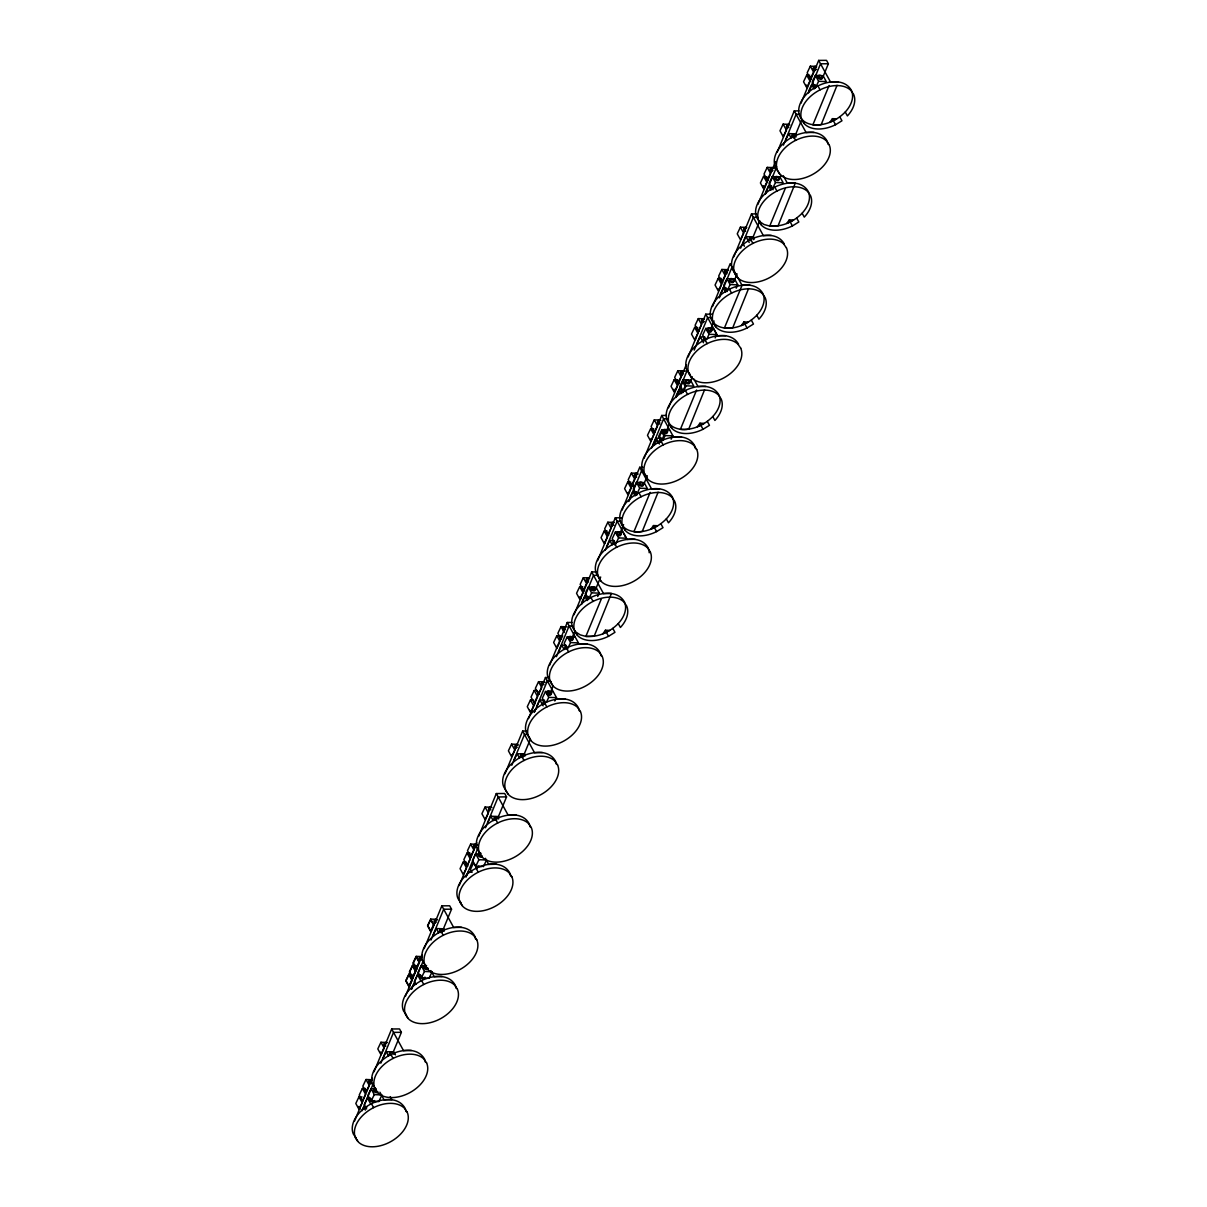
<?xml version="1.0" encoding="UTF-8"?>
<svg xmlns="http://www.w3.org/2000/svg" width="1207" height="1207" viewBox="0 0 1207 1207"><rect width="100%" height="100%" fill="white"/><g stroke="black" fill="none" stroke-linecap="round" stroke-linejoin="round"><path stroke-width="1.5" d="M658.102 492.184L642.245 531.472C634.369 532.679 624.743 531.035 620.881 523.189A28.908 19.04 -28.7 0 1 638.956 492.818C649.336 487.613 665.887 485.425 672.525 497.314A28.908 19.04 -28.7 0 1 666.309 518.874C657.951 527.459 646.017 532.845 633.916 531.729L650.166 492.365M704.556 389.831L688.699 429.134C680.823 430.326 671.198 428.681 667.335 420.851A28.908 19.04 -28.7 0 1 685.41 390.465C695.775 385.259 712.341 383.072 718.965 394.961A28.908 19.04 -28.7 0 1 712.764 416.536C704.405 425.12 692.471 430.507 680.371 429.39L696.62 390.012M748.566 288.564L732.709 327.851C724.834 329.043 715.208 327.414 711.345 319.568A28.908 19.04 -28.7 0 1 729.42 289.197C739.8 283.977 756.351 281.804 762.975 293.678A28.908 19.04 -28.7 0 1 756.774 315.253C748.415 323.838 736.481 329.224 724.381 328.108L742.049 285.32L730.19 263.669L712.522 306.472M837.054 85.29L821.198 124.593C813.322 125.784 803.696 124.14 799.834 116.31A28.908 19.04 -28.7 0 1 817.908 85.923C828.289 80.718 844.84 78.53 851.463 90.419A28.908 19.04 -28.7 0 1 845.262 111.995C836.904 120.564 824.969 125.966 812.869 124.849L829.118 85.471M424.17 948.642L441.837 905.838L449.683 905.793L451.539 909.188L443.06 929.722M374.019 1071.786L391.672 1028.983L399.517 1028.937L401.388 1032.332L392.909 1052.866M405.431 996.137L422.39 955.054M354.571 1120.986L372.239 1078.198M430.974 940.057L443.693 909.233L451.539 909.188M380.824 1063.201L393.542 1032.377L401.388 1032.332M411.527 989.257L422.827 961.873M362.085 1110.696L373.385 1083.298M478.651 836.345L496.318 793.557L504.692 793.497L506.548 796.892L498.069 817.426M504.979 773.853L522.646 731.05L527.338 731.02M549.592 665.283L567.26 622.48L571.967 622.45M459.203 885.546L476.871 842.758M528.515 718.587L545.473 677.504L548.612 677.489M485.455 827.761L498.174 796.952L506.548 796.892M511.783 765.253L524.502 734.444L527.64 734.429M556.397 656.683L569.116 625.875L572.254 625.86M574.019 614.755L591.671 571.967L596.379 571.937M466.008 876.961L478.017 847.857M534.61 711.723L547.329 680.899L550.467 680.884M597.646 560.606L615.314 517.818L621.59 517.773M581.518 604.466L593.542 575.362L598.25 575.332M605.16 550.301L617.169 521.213L620.307 521.183M622.073 510.093L639.725 467.29L642.863 467.275M644.085 458.268L661.753 415.464L666.46 415.434M572.012 637.809L575.045 631.005M523.868 754.933L530.22 739.529M688.111 356.985L705.763 314.182L712.039 314.137M628.877 501.508L641.596 470.685M550.226 692.833L553.062 685.983M651.599 447.963L663.609 418.859L668.316 418.829M668.512 407.74L686.18 364.952M694.206 350.105L707.634 317.592L710.772 317.562M595.73 589.001L600.679 577.021M733.841 256.759L751.508 213.956L756.216 213.926M620.066 533.132L623.597 524.577M676.026 397.45L687.326 370.051M777.293 152.007L794.251 110.923L798.959 110.893M719.327 297.888L732.045 267.064M757.89 204.405L775.558 161.617M740.645 248.174L753.364 217.351L758.071 217.32M783.403 145.127L796.122 114.318L799.26 114.288M643.784 484.324L647.314 475.769M801.01 103.199L818.678 60.41L826.523 60.35L828.379 63.745L822.736 77.444M666.52 430.793L669.342 423.944M765.404 194.116L776.704 166.717M710.531 329.511L714.061 320.956M808.524 92.909L820.534 63.805L828.379 63.745M690.238 381.985L692.35 376.84M601.403 598.747L585.863 636.406L580.16 634.852L575.709 631.94L572.827 627.866A28.908 19.04 -28.7 0 1 590.902 597.48C601.282 592.275 617.833 590.087 624.472 601.976A28.908 19.04 -28.7 0 1 618.256 623.551C609.897 632.136 597.963 637.522 585.863 636.406L594.191 636.149L611.436 593.437L603.53 593.603L591.671 571.967M734.248 280.703L737.07 273.853M752.73 237.839L759.791 220.73M795.488 134.807L801.84 119.402M779.601 178.651L781.02 175.226M785.289 188.398L769.734 226.056L764.031 224.502L759.58 221.59L756.698 217.516A28.908 19.04 -28.7 0 1 774.788 187.13C785.154 181.925 801.704 179.737 808.343 191.626A28.908 19.04 -28.7 0 1 802.127 213.201C793.784 221.771 781.849 227.172 769.734 226.056L778.077 225.8L795.307 183.087L787.402 183.253L783.237 175.649M810.335 66.174L807.166 72.827L810.395 78.711L813.563 72.058L810.335 66.174L816.475 66.415M783.147 124.125L779.978 130.778L783.207 136.663L786.376 130.024L783.147 124.125L789.303 124.381M806.698 75.106L803.545 81.759L806.759 87.643L809.927 80.99L806.698 75.106L809.776 75.226M767.199 167.381L764.031 174.034L767.26 179.918L770.428 173.265L767.199 167.381L774.894 167.682M740.404 227.172L737.236 233.826L740.464 239.71L743.618 233.057L740.404 227.172L746.545 227.414M698.295 318.603L695.126 325.256L698.355 331.14L701.523 324.487L698.295 318.603L704.435 318.844M721.846 269.448L718.678 276.086L721.907 281.985L725.075 275.332L721.846 269.448L727.987 269.689M694.659 327.399L691.49 334.052L694.719 339.936L697.887 333.283L694.659 327.399L697.737 327.519M718.21 278.364L715.057 285.018L718.271 290.902L721.439 284.264L718.21 278.364L721.288 278.485M815.374 75.407L812.22 82.061L815.434 87.945L818.602 81.291L815.374 75.407L823.068 75.709L826.282 81.593L818.602 81.291M808.554 91.249L811.723 84.596L814.785 84.716M785.576 140.253L788.744 133.6L796.424 133.917M654.285 419.87L651.116 426.524L654.345 432.408L657.498 425.769L654.285 419.87L660.425 420.127M677.836 370.715L674.668 377.369L677.881 383.253L681.05 376.599L677.836 370.715L685.516 371.032M650.648 428.681L647.48 435.32L650.709 441.219L653.877 434.565L650.648 428.681L653.726 428.802M674.2 379.647L671.032 386.3L674.26 392.184L677.429 385.531L674.2 379.647L677.278 379.767M772.254 176.614L769.085 183.253L772.314 189.152L775.482 182.498L772.254 176.614L779.933 176.916L783.162 182.8L775.482 182.498M607.83 522.224L604.662 528.877L607.89 534.761L611.059 528.108L607.83 522.224L613.986 522.465M631.382 473.069L628.213 479.722L631.442 485.606L634.61 478.953L631.382 473.069L637.522 473.31M604.194 531.02L601.041 537.673L604.254 543.557L607.423 536.904L604.194 531.02L607.272 531.14M765.419 192.456L768.587 185.803L771.665 185.923M627.761 481.985L624.592 488.639L627.806 494.523L630.974 487.884L627.761 481.985L630.823 482.121M583.328 577.731L580.16 584.384L583.388 590.268L586.557 583.615L583.328 577.731L589.469 577.972M753.681 236.949L745.986 236.647L742.833 243.301L744.432 246.243M579.707 586.662L576.539 593.316L579.752 599.2L582.921 592.546L579.707 586.662L582.77 586.783M567.154 626.855L561.044 626.614L557.86 633.313L561.074 639.197L562.673 635.848M561.406 635.938L556.819 635.757L553.636 642.456L556.849 648.34L559.248 643.316M726.886 278.666L723.732 285.32L726.946 291.204L730.114 284.565L726.886 278.666L734.58 278.983L737.794 284.867L736.21 288.186M720.066 294.523L723.234 287.87L726.297 287.99M697.088 343.527L700.256 336.874L704.858 337.055M715.178 337.915L716.762 334.595L713.533 328.711L705.854 328.395L702.685 335.048L705.099 339.469M534.203 690.419L531.035 697.073L534.263 702.957L537.432 696.318L534.203 690.419L537.281 690.54M538.548 681.683L535.38 688.337L538.594 694.221L541.762 687.568L538.548 681.683L544.689 681.925M530.461 699.985L527.278 706.683L530.492 712.568L533.675 705.869L530.461 699.985L533.509 700.105M682.875 379.949L679.707 386.602L682.936 392.486L686.104 385.833L682.875 379.949L690.57 380.25L693.784 386.134L686.104 385.833M676.056 395.79L679.224 389.137L681.638 393.557M653.078 444.795L656.246 438.141L660.848 438.337M676.901 395.655L679.224 390.736L680.808 393.618M511.587 744.115L508.403 750.814L511.617 756.714L514.816 750.015L511.587 744.115L517.697 744.372M653.892 444.961L656.231 440.042L657.815 442.924M636.436 482.287L633.268 488.941L636.481 494.84L639.65 488.186L636.436 482.287L644.116 482.604L647.344 488.488L639.65 488.186M669.523 429.979L661.843 429.677L658.675 436.33L661.089 440.751M629.601 498.144L632.77 491.49L635.848 491.611M606.623 547.148L609.791 540.495L614.408 540.676M588.382 586.964L585.214 593.618L588.428 599.502L591.596 592.848L588.382 586.964L596.062 587.266L599.291 593.15L597.706 596.484M430.703 919.1L427.55 925.754L430.763 931.638L433.932 924.984L430.703 919.1L436.859 919.342M706.698 339.273L709.082 334.294L705.854 328.395M581.548 602.806L584.716 596.152L587.794 596.288M558.569 651.81L561.738 645.157L564.816 645.292M615.389 532.031L618.618 537.915L626.297 538.216L623.068 532.332L615.389 532.031L612.221 538.669L614.65 543.09M485.093 807.03L481.91 813.729L485.139 819.613L488.322 812.914L485.093 807.03L491.204 807.272M567.335 636.692L564.167 643.346L567.396 649.23L570.564 642.577L567.335 636.692L575.015 636.994M416.159 956.351L412.99 963.005L416.219 968.889L419.387 962.251L416.159 956.351L422.314 956.608M412.538 965.283L409.369 971.937L412.598 977.821L415.751 971.167L412.538 965.283L415.615 965.404M470.639 844.055L467.486 850.709L470.7 856.593L473.868 849.954L470.639 844.055L476.795 844.312M662.688 440.555L665.057 435.561L661.843 429.677M467.018 852.987L463.85 859.64L467.079 865.525L470.247 858.871L467.018 852.987L470.096 853.108M534.203 712.221L535.787 708.901M536.738 706.593L539.906 699.939L544.523 700.135M463.247 861.994L460.063 868.678L463.292 874.577L466.475 867.878L463.247 861.994L466.309 862.115M553.198 691.777L545.504 691.475L542.335 698.129L544.764 702.534M615.449 544.568L618.618 537.915M513.956 760.38L517.124 753.726L524.804 754.043M380.959 1042.26L377.806 1048.913L381.02 1054.797L384.188 1048.159L380.959 1042.26L387.115 1042.516M433.147 935.184L436.315 928.53L443.995 928.832M487.643 822.887L490.796 816.234L498.491 816.536M366.008 1079.496L362.839 1086.149L366.068 1092.033L369.236 1085.395L366.008 1079.496L372.148 1079.752M671.167 439.197L672.752 435.878L665.057 435.561M362.387 1088.427L359.218 1095.081L362.432 1100.965L365.6 1094.311L362.387 1088.427L365.449 1088.548M546.364 702.353L548.732 697.359L545.504 691.475M358.962 1096.831L355.809 1103.485L359.022 1109.369L362.191 1102.715L358.962 1096.831L362.04 1096.952M475.573 939.091A28.908 19.04 -28.7 0 0 474.623 935.863C467.984 923.974 451.433 926.161 441.068 931.366A28.908 19.04 -28.7 0 0 422.978 961.738L425.86 965.811L421.213 965.585L418.044 972.239L421.273 978.123L427.414 978.364M420.624 974.909L417.547 974.773L414.378 981.427L415.993 984.369M480.28 853.998L475.664 853.817L472.51 860.47L476.825 868.708M411.527 988.971L413.895 983.977M466.008 876.674L468.376 871.695L471.454 871.816M473.597 862.809L470.443 869.462L472.043 872.405M382.996 1058.328L386.165 1051.674L393.844 1051.976L395.458 1054.918M421.273 978.123L424.442 971.469L421.213 965.585M475.664 853.817L478.892 859.701L475.724 866.354L481.88 866.596M554.828 700.995L556.412 697.676L548.732 697.359M371.062 1088.729L367.894 1095.383L371.107 1101.267L378.802 1101.569L381.97 1094.93L374.276 1094.613L371.062 1088.729L374.125 1088.85M370.474 1098.053L367.396 1097.932L364.227 1104.571L366.641 1108.992M362.16 1110.455L363.745 1107.121L366.822 1107.257M428.953 978.424L432.121 971.786L424.442 971.469M371.107 1101.267L374.276 1094.613M483.419 866.656L486.572 860.018L478.892 859.701M802.052 119.448L804.058 123.461M758.916 220.655L760.923 224.668M734.882 272.993L736.889 277.022M713.563 322.707L715.57 326.735M689.137 373.219L691.143 377.248M669.553 423.989L671.56 428.002M645.126 474.502L647.133 478.53M623.099 526.327L625.105 530.356M550.618 681.517L552.625 685.546M528.847 736.542L530.854 740.57M479.541 852.685L481.699 856.608M460.093 901.885L462.251 905.823M425.211 964.876L427.203 968.904M405.763 1014.091L407.77 1018.104M845.262 111.995L847.405 115.917A28.908 19.04 -28.7 0 0 853.621 94.342L850.739 90.269A28.908 19.04 -28.7 0 0 816.762 91.687A28.908 19.04 -28.7 0 0 801.976 120.232L804.858 124.306A28.908 19.04 -28.7 0 0 835.531 124.728L841.958 120.775L839.8 116.853M802.127 213.201L804.284 217.124A28.908 19.04 -28.7 0 0 810.485 195.549L807.604 191.475A28.908 19.04 -28.7 0 0 773.627 192.894A28.908 19.04 -28.7 0 0 758.856 221.439L761.738 225.513A28.908 19.04 -28.7 0 0 792.411 225.935L798.823 221.982L796.68 218.06M756.774 315.253L758.916 319.176A28.908 19.04 -28.7 0 0 765.132 297.616L762.251 293.542A28.908 19.04 -28.7 0 0 728.274 294.961A28.908 19.04 -28.7 0 0 713.488 323.491L716.37 327.565A28.908 19.04 -28.7 0 0 747.058 327.987L753.47 324.049L751.327 320.127M712.764 416.536L714.906 420.458A28.908 19.04 -28.7 0 0 721.122 398.883L718.24 394.81A28.908 19.04 -28.7 0 0 684.248 396.228A28.908 19.04 -28.7 0 0 669.478 424.773L672.359 428.847A28.908 19.04 -28.7 0 0 703.032 429.27L709.46 425.317L707.302 421.394M666.309 518.874L668.467 522.812A28.908 19.04 -28.7 0 0 674.668 501.237L671.786 497.163A28.908 19.04 -28.7 0 0 637.809 498.582A28.908 19.04 -28.7 0 0 623.023 527.127L625.92 531.201A28.908 19.04 -28.7 0 0 656.593 531.608L663.005 527.67L660.863 523.747M618.256 623.551L620.413 627.474A28.908 19.04 -28.7 0 0 626.614 605.899L623.732 601.825A28.908 19.04 -28.7 0 0 589.755 603.244A28.908 19.04 -28.7 0 0 574.97 631.789L577.851 635.863A28.908 19.04 -28.7 0 0 608.539 636.285L614.951 632.332L612.809 628.409M779.631 173.974L775.407 166.822A28.908 19.04 -28.7 0 1 793.482 136.436C803.862 131.231 820.413 129.043 827.051 140.932A28.908 19.04 -28.7 0 1 828.002 144.161M735.546 273.929L732.664 269.855A28.908 19.04 -28.7 0 1 750.739 239.484C761.104 234.264 777.67 232.091 784.294 243.965M689.8 374.155L686.919 370.081A28.908 19.04 -28.7 0 1 704.994 339.71C715.374 334.505 731.925 332.317 738.563 344.206M645.79 475.437L642.909 471.364A28.908 19.04 -28.7 0 1 660.983 440.977C671.364 435.772 687.915 433.585 694.538 445.474A28.908 19.04 -28.7 0 1 695.488 448.702M597.933 575.799L596.454 573.717A28.908 19.04 -28.7 0 1 614.544 543.331C624.909 538.126 641.46 535.938 648.099 547.827A28.908 19.04 -28.7 0 1 649.215 552.776M551.282 682.453L548.4 678.379A28.908 19.04 -28.7 0 1 566.49 647.993C576.855 642.788 593.406 640.6 600.045 652.489A28.908 19.04 -28.7 0 1 600.995 655.718M529.511 737.477L526.629 733.403A28.908 19.04 -28.7 0 1 544.704 703.032C555.069 697.812 571.635 695.639 578.259 707.513A28.908 19.04 -28.7 0 1 579.209 710.742M508.011 794.115L503.787 786.949A28.908 19.04 -28.7 0 1 521.862 756.563C532.242 751.358 548.793 749.17 555.431 761.059A28.908 19.04 -28.7 0 1 556.382 764.287M480.356 853.515L477.474 849.456A28.908 19.04 -28.7 0 1 495.549 819.07C505.914 813.865 522.48 811.677 529.104 823.566A28.908 19.04 -28.7 0 1 530.054 826.795M460.908 902.73L458.026 898.657A28.908 19.04 -28.7 0 1 476.101 868.271C486.466 863.065 503.032 860.878 509.656 872.767A28.908 19.04 -28.7 0 1 510.606 875.995M406.412 1015.027L403.53 1010.953A28.908 19.04 -28.7 0 1 421.62 980.567C431.985 975.362 448.551 973.174 455.175 985.063A28.908 19.04 -28.7 0 1 456.125 988.292M375.709 1088.955L372.827 1084.882A28.908 19.04 -28.7 0 1 390.902 1054.511C401.282 1049.305 417.833 1047.118 424.472 1059.007A28.908 19.04 -28.7 0 1 425.422 1062.235M356.261 1138.171L353.379 1134.097A28.908 19.04 -28.7 0 1 371.469 1103.711C381.834 1098.506 398.385 1096.318 405.024 1108.207A28.908 19.04 -28.7 0 1 405.974 1111.436M838.427 81.88L830.537 82.046L818.678 60.41M814.016 132.393L806.11 132.559L794.251 110.923M771.258 235.425L763.352 235.606L751.508 213.956M742.049 285.32L749.954 285.139M725.528 335.667L717.622 335.833L705.763 314.182M705.929 386.421L698.023 386.587L693.859 378.983M681.502 436.934L673.612 437.1L661.753 415.464M659.49 488.775L651.584 488.941L639.725 467.29M635.063 539.288L627.157 539.454L615.314 517.818M587.009 643.95L579.104 644.131L567.26 622.48M565.223 698.974L557.317 699.155L545.473 677.504M542.396 752.519L534.49 752.685L522.646 731.05M516.068 815.027L508.162 815.193L496.318 793.557M496.62 864.227L488.714 864.393L485.395 858.313M461.587 927.323L453.681 927.489L441.837 905.838M442.139 976.523L434.233 976.689L430.899 970.609M411.436 1050.467L403.53 1050.633L391.672 1028.983M730.114 284.565L737.794 284.867M709.082 334.294L716.762 334.595M591.596 592.848L599.291 593.15M570.564 642.577L578.244 642.893M710.531 328.681L710.998 328.998A2.233 1.237 25.5 0 1 711.542 330.884A2.233 1.237 25.5 0 1 708.947 330.658L708.373 330.265A2.233 1.237 25.5 0 1 707.83 328.379A2.233 1.237 25.5 0 1 710.425 328.606L710.531 328.681A2.233 1.237 25.5 0 0 707.936 328.455A2.233 1.237 25.5 0 0 708.479 330.341M664.936 431.925L664.363 431.548A2.233 1.237 25.5 0 1 663.82 429.662A2.233 1.237 25.5 0 1 666.415 429.888L666.988 430.265M570.428 638.941L569.96 638.624A2.233 1.237 25.5 0 1 569.312 636.677A2.233 1.237 25.5 0 1 571.907 636.904L572.48 637.281M550.558 692.003L550.648 692.064A2.233 1.237 25.5 0 1 551.207 693.95A2.233 1.237 25.5 0 1 548.612 693.723L548.038 693.346A2.233 1.237 25.5 0 1 547.48 691.46A2.233 1.237 25.5 0 1 550.075 691.686L550.558 692.003A2.233 1.237 25.5 0 1 551.101 693.889A2.233 1.237 25.5 0 1 548.506 693.663M708.856 330.582L708.947 330.658A2.233 1.237 25.5 0 0 711.451 330.809A2.233 1.237 25.5 0 0 710.893 328.923M599.336 577.791L598.672 576.855L600.679 580.869M390.223 1096.65L391.988 1099.668L384.082 1099.833L379.918 1092.229M817.908 85.923L820.066 89.846M833.449 120.896L835.531 124.728M811.723 84.596L814.137 89.016M793.482 136.436L795.639 140.359M788.744 133.6L791.158 138.02M774.788 187.13L776.931 191.053M790.313 222.103L792.411 225.935M768.587 185.803L771.001 190.223M750.739 239.484L752.881 243.407M745.986 236.647L749.215 242.532M729.42 289.197L731.578 293.12M744.96 324.17L747.058 327.987M723.234 287.87L725.648 292.29M704.994 339.71L707.151 343.633M700.256 336.874L703.485 342.758M685.41 390.465L687.552 394.387M700.95 425.452L703.032 429.27M660.983 440.977L663.141 444.9M656.246 438.141L659.46 444.04M638.956 492.818L641.113 496.741M654.496 527.791L656.593 531.608M632.77 491.49L635.184 495.911M614.544 543.331L616.686 547.254M609.791 540.495L612.205 544.915M590.902 597.48L593.059 601.403M606.442 632.468L608.539 636.285M584.716 596.152L587.13 600.573M574.909 631.095L577.052 635.018M561.044 626.614L564.273 632.498M566.49 647.993L568.633 651.916M556.819 635.757L560.048 641.641M561.738 645.157L564.152 649.577M544.704 703.032L546.846 706.955M539.906 699.939L543.135 705.839M521.862 756.563L524.019 760.485M517.124 753.726L519.538 758.147M495.549 819.07L497.691 822.993M490.796 816.234L493.225 820.654M476.101 868.271L478.244 872.193M441.068 931.366L443.21 935.289M436.315 928.53L438.729 932.951M421.62 980.567L423.763 984.49M417.547 974.773L420.775 980.672M390.902 1054.511L393.06 1058.433M386.165 1051.674L388.579 1056.095M374.909 1088.126L377.052 1092.048M371.469 1103.711L373.612 1107.634M367.396 1097.932L370.624 1103.817M363.745 1107.121L365.359 1110.078M355.462 1137.326L357.604 1141.249M371.198 1082.483A2.233 1.237 25.5 0 1 369.448 1080.295A2.233 1.237 25.5 0 1 372.239 1080.265M371.198 1083.765A2.233 1.237 25.5 0 1 368.92 1082.106A2.233 1.237 25.5 0 1 370.111 1080.899M377.731 1091.626A2.233 1.237 25.5 0 1 376.131 1092.607A2.233 1.237 25.5 0 1 373.687 1090.977A2.233 1.237 25.5 0 1 374.864 1089.71M377.006 1091.535A2.233 1.237 25.5 0 1 374.185 1089.785A2.233 1.237 25.5 0 1 375.92 1088.654M482.121 856.065A2.233 1.237 25.5 0 1 478.832 854.345A2.233 1.237 25.5 0 1 481.095 853.379M474.773 847.918A2.233 1.237 25.5 0 1 473.491 846.122A2.233 1.237 25.5 0 1 475.286 845.519M476.373 847.208A2.233 1.237 25.5 0 1 474.079 844.855A2.233 1.237 25.5 0 1 477.353 845.141M482.378 856.532A2.233 1.237 25.5 0 1 480.22 857.03A2.233 1.237 25.5 0 1 478.228 855.159A2.233 1.237 25.5 0 1 480.024 854.33M374.291 1101.372A2.233 1.237 25.5 0 1 371.183 1101.403A2.233 1.237 25.5 0 1 370.941 1099.124M366.279 1092.079A2.233 1.237 25.5 0 1 365.148 1089.996M366.34 1090.645A2.233 1.237 25.5 0 1 365.54 1089.182M374.683 1100.543A2.233 1.237 25.5 0 1 371.484 1100.12M371.107 1099.758A2.233 1.237 25.5 0 1 370.685 1098.989M416.958 969.191A2.233 1.237 25.5 0 1 415.208 967.682A2.233 1.237 25.5 0 1 415.947 966.505M416.973 967.818A2.233 1.237 25.5 0 1 416.49 967.501M415.827 966.762A2.233 1.237 25.5 0 1 415.827 965.736M512.19 755.657A2.233 1.237 25.5 0 1 511.768 754.888M594.629 589.107A2.233 1.237 25.5 0 1 594.116 590.872A2.233 1.237 25.5 0 1 591.143 589.454A2.233 1.237 25.5 0 1 592.184 587.93M593.256 588.171A2.233 1.237 25.5 0 1 593.784 588.428M588.518 582A2.233 1.237 25.5 0 1 586.24 580.326A2.233 1.237 25.5 0 1 587.432 579.134M588.428 597.993A2.233 1.237 25.5 0 1 588.005 596.877M588.518 580.718A2.233 1.237 25.5 0 1 586.768 578.53A2.233 1.237 25.5 0 1 589.559 578.5M588.277 599.472A2.233 1.237 25.5 0 1 588.262 597.359M584.671 590.736A2.233 1.237 25.5 0 1 582.317 588.518M583.66 588.88A2.233 1.237 25.5 0 1 583.268 588.518M581.065 598.597A2.233 1.237 25.5 0 1 579.269 596.907M521.062 757.453A2.233 1.237 25.5 0 1 520.67 755.461M523.114 755.793A2.233 1.237 25.5 0 1 523.582 756.11M516.143 748.204A2.233 1.237 25.5 0 1 514.861 746.575A2.233 1.237 25.5 0 1 516.128 745.745M523.144 757.061A2.233 1.237 25.5 0 1 520.79 755.205A2.233 1.237 25.5 0 1 522.571 754.254A2.233 1.237 25.5 0 1 524.924 756.11M517.2 747.329A2.233 1.237 25.5 0 1 515.449 745.141A2.233 1.237 25.5 0 1 518.256 745.111M564.257 630.642A2.233 1.237 25.5 0 1 562.975 628.862A2.233 1.237 25.5 0 1 564.755 628.259M565.314 629.782A2.233 1.237 25.5 0 1 563.488 627.912A2.233 1.237 25.5 0 1 565.283 627.142M565.676 648.883A2.233 1.237 25.5 0 1 565.661 646.771M566.687 648.084A2.233 1.237 25.5 0 1 565.54 646.001M560.697 636.33A2.233 1.237 25.5 0 1 560.546 635.606M560.817 638.201A2.233 1.237 25.5 0 1 560.802 636.089M727.036 273.717A2.233 1.237 25.5 0 1 724.698 271.847A2.233 1.237 25.5 0 1 726.478 270.911M727.036 272.435A2.233 1.237 25.5 0 1 725.362 270.096A2.233 1.237 25.5 0 1 728.545 270.519M703.289 322.601A2.233 1.237 25.5 0 1 701.478 320.73A2.233 1.237 25.5 0 1 703.274 319.961M704.375 321.65A2.233 1.237 25.5 0 1 702.006 319.614A2.233 1.237 25.5 0 1 704.345 319.01M764.423 187.99A2.233 1.237 25.5 0 1 763.94 187.673M763.563 187.311A2.233 1.237 25.5 0 1 763.548 185.697M773.159 188.322A2.233 1.237 25.5 0 1 772.299 187.643M767.154 178.168A2.233 1.237 25.5 0 1 766.867 176.765M772.933 170.534A2.233 1.237 25.5 0 1 770.639 168.18A2.233 1.237 25.5 0 1 773.913 168.467M778.787 179.134A2.233 1.237 25.5 0 1 777.836 180.522A2.233 1.237 25.5 0 1 775.105 179.239A2.233 1.237 25.5 0 1 775.588 177.61M771.861 171.485A2.233 1.237 25.5 0 1 770.111 169.976A2.233 1.237 25.5 0 1 770.851 168.799M710.365 330.039A2.233 1.237 25.5 0 1 710.651 332.076A2.233 1.237 25.5 0 1 707.574 331.14A2.233 1.237 25.5 0 1 707.83 329.27M705.733 340.042A2.233 1.237 25.5 0 1 704.33 337.492M705.265 338.352A2.233 1.237 25.5 0 1 704.45 337.236M727.323 290.057A2.233 1.237 25.5 0 1 726.523 288.941M699.275 331.337A2.233 1.237 25.5 0 1 698.144 329.255M733.147 280.809A2.233 1.237 25.5 0 1 732.634 282.574A2.233 1.237 25.5 0 1 729.662 281.171A2.233 1.237 25.5 0 1 730.703 279.647M695.7 339.152A2.233 1.237 25.5 0 1 695.036 338.413M727.263 291.49A2.233 1.237 25.5 0 1 726.78 289.061M767.999 180.205A2.233 1.237 25.5 0 1 766.249 178.711A2.233 1.237 25.5 0 1 766.988 177.535M745.549 229.994A2.233 1.237 25.5 0 1 744.327 228.048A2.233 1.237 25.5 0 1 746.605 227.776M773.144 189.68A2.233 1.237 25.5 0 1 771.756 187.13M750.407 240.676A2.233 1.237 25.5 0 1 749.185 238.73A2.233 1.237 25.5 0 1 751.463 238.458M751.463 239.816A2.233 1.237 25.5 0 1 749.653 237.885A2.233 1.237 25.5 0 1 751.629 237.221A2.233 1.237 25.5 0 1 753.787 239.031M753.802 239.378A2.233 1.237 25.5 0 1 753.651 239.665M718.587 289.74A2.233 1.237 25.5 0 1 717.924 288.986M704.677 340.902A2.233 1.237 25.5 0 1 704.179 338.473M424.442 978.228A2.233 1.237 25.5 0 1 421.59 978.409A2.233 1.237 25.5 0 1 420.715 976.116M424.97 977.112A2.233 1.237 25.5 0 1 422.918 977.64A2.233 1.237 25.5 0 1 420.836 975.844M427.882 968.482A2.233 1.237 25.5 0 1 425.286 969.146A2.233 1.237 25.5 0 1 424.17 966.716M421.892 959.505A2.233 1.237 25.5 0 1 419.523 957.468A2.233 1.237 25.5 0 1 421.877 956.864M420.821 960.455A2.233 1.237 25.5 0 1 419.417 957.905M428.017 968.225A2.233 1.237 25.5 0 1 424.426 966.837A2.233 1.237 25.5 0 1 426.614 965.675M478.923 865.932A2.233 1.237 25.5 0 1 476.071 866.113M475.588 865.796A2.233 1.237 25.5 0 1 474.789 864.318M471.439 856.895A2.233 1.237 25.5 0 1 470.051 854.345M471.454 855.522A2.233 1.237 25.5 0 1 470.971 855.205M490.887 809.837A2.233 1.237 25.5 0 1 489.137 807.634A2.233 1.237 25.5 0 1 491.943 807.604M442.335 931.864A2.233 1.237 25.5 0 1 439.967 929.873A2.233 1.237 25.5 0 1 442.139 929.149A2.233 1.237 25.5 0 1 444.116 931.261M489.363 810.38A2.233 1.237 25.5 0 1 489.348 808.268M495.217 820.262A2.233 1.237 25.5 0 1 493.935 818.482A2.233 1.237 25.5 0 1 495.73 817.878M544.855 702.866A2.233 1.237 25.5 0 1 543.723 700.784M550.03 693.12A2.233 1.237 25.5 0 1 550.301 695.157A2.233 1.237 25.5 0 1 547.239 694.221A2.233 1.237 25.5 0 1 547.48 692.35M548.129 693.406A2.233 1.237 25.5 0 1 547.586 691.52A2.233 1.237 25.5 0 1 550.181 691.747M544.915 701.433A2.233 1.237 25.5 0 1 544.251 700.679M539.001 692.984A2.233 1.237 25.5 0 1 538.337 692.23M538.941 694.417A2.233 1.237 25.5 0 1 538.066 692.109M544.025 684.731A2.233 1.237 25.5 0 1 541.732 682.362A2.233 1.237 25.5 0 1 545.006 682.649M542.426 685.425A2.233 1.237 25.5 0 1 541.128 683.811A2.233 1.237 25.5 0 1 542.411 682.966M636.572 476.056A2.233 1.237 25.5 0 1 634.897 473.717A2.233 1.237 25.5 0 1 638.096 474.14M628.123 493.361A2.233 1.237 25.5 0 1 627.731 492.999M636.572 477.338A2.233 1.237 25.5 0 1 634.294 475.664A2.233 1.237 25.5 0 1 635.486 474.457M642.682 484.429A2.233 1.237 25.5 0 1 642.018 486.21A2.233 1.237 25.5 0 1 639.061 484.535A2.233 1.237 25.5 0 1 640.766 483.343M633.253 484.942A2.233 1.237 25.5 0 1 632.181 484.535M631.714 484.218A2.233 1.237 25.5 0 1 631.05 483.464M633.253 486.134A2.233 1.237 25.5 0 1 630.793 484.973A2.233 1.237 25.5 0 1 630.778 483.343M636.858 493.678A2.233 1.237 25.5 0 1 636.195 491.913M531.502 711.964A2.233 1.237 25.5 0 1 529.692 710.274M535.35 702.233A2.233 1.237 25.5 0 1 534.973 701.87M544.855 704.224A2.233 1.237 25.5 0 1 543.105 702.715A2.233 1.237 25.5 0 1 543.844 701.554M572.51 639.076A2.233 1.237 25.5 0 1 570.866 640.404A2.233 1.237 25.5 0 1 568.527 638.201A2.233 1.237 25.5 0 1 571.379 638.02M572.39 637.221A2.233 1.237 25.5 0 1 572.933 639.107A2.233 1.237 25.5 0 1 570.338 638.88M566.747 646.65A2.233 1.237 25.5 0 1 565.932 645.172M557.181 647.45A2.233 1.237 25.5 0 1 556.382 646.318M560.757 639.635A2.233 1.237 25.5 0 1 559.475 638.005A2.233 1.237 25.5 0 1 560.742 637.175M435.35 922.993A2.233 1.237 25.5 0 1 434.052 921.379A2.233 1.237 25.5 0 1 435.32 920.534M436.406 922.133A2.233 1.237 25.5 0 1 434.656 919.93A2.233 1.237 25.5 0 1 437.447 919.9M440.736 932.558A2.233 1.237 25.5 0 1 439.861 930.265M442.305 930.582A2.233 1.237 25.5 0 1 443.165 931.261M409.882 985.953A2.233 1.237 25.5 0 1 409.414 985.636M412.236 975.905A2.233 1.237 25.5 0 1 412.236 974.894M496.816 819.568A2.233 1.237 25.5 0 1 494.463 817.592A2.233 1.237 25.5 0 1 496.62 816.852A2.233 1.237 25.5 0 1 498.612 818.965M413.367 978.334A2.233 1.237 25.5 0 1 411.617 976.825A2.233 1.237 25.5 0 1 412.356 975.663M380.793 1052.806A2.233 1.237 25.5 0 1 380.371 1052.051M467.848 866.038A2.233 1.237 25.5 0 1 466.46 863.488M467.863 864.68A2.233 1.237 25.5 0 1 466.732 863.608M431.382 930.446A2.233 1.237 25.5 0 1 431.11 930.069M360.471 1108.901A2.233 1.237 25.5 0 1 359.942 1108.66M359.082 1107.966A2.233 1.237 25.5 0 1 359.082 1106.351M385.712 1046.394A2.233 1.237 25.5 0 1 384.324 1043.844M385.727 1045.021A2.233 1.237 25.5 0 1 384.49 1043.074A2.233 1.237 25.5 0 1 386.768 1042.803M391.641 1054.843A2.233 1.237 25.5 0 1 389.831 1052.791A2.233 1.237 25.5 0 1 392.169 1052.368A2.233 1.237 25.5 0 1 393.965 1054.405M390.102 1055.386A2.233 1.237 25.5 0 1 390.555 1053.243M619.9 533.675A2.233 1.237 25.5 0 1 620.066 535.742A2.233 1.237 25.5 0 1 616.898 534.52A2.233 1.237 25.5 0 1 617.833 532.86M613.91 525.271A2.233 1.237 25.5 0 1 611.542 523.235A2.233 1.237 25.5 0 1 613.88 522.646M612.311 525.98A2.233 1.237 25.5 0 1 611.029 524.185A2.233 1.237 25.5 0 1 612.809 523.597M636.798 495.111A2.233 1.237 25.5 0 1 635.516 493.497A2.233 1.237 25.5 0 1 636.783 492.652M614.74 544.779A2.233 1.237 25.5 0 1 612.99 543.271A2.233 1.237 25.5 0 1 613.714 542.094M614.74 543.406A2.233 1.237 25.5 0 1 613.865 541.113M608.811 534.957A2.233 1.237 25.5 0 1 607.966 534.279M607.679 533.901A2.233 1.237 25.5 0 1 607.679 532.875M605.235 542.773A2.233 1.237 25.5 0 1 604.858 542.411M614.801 541.973A2.233 1.237 25.5 0 1 614.137 541.234M666.883 430.205A2.233 1.237 25.5 0 1 667.426 432.091A2.233 1.237 25.5 0 1 664.831 431.865M674.185 390.646A2.233 1.237 25.5 0 1 673.898 389.257M659.807 422.767A2.233 1.237 25.5 0 1 658.056 420.564A2.233 1.237 25.5 0 1 660.863 420.534M682.513 390.208A2.233 1.237 25.5 0 1 682.498 389.861M660.712 440.751A2.233 1.237 25.5 0 1 660.697 438.639M660.863 439.273A2.233 1.237 25.5 0 1 660.848 437.643M666.747 431.684A2.233 1.237 25.5 0 1 666.219 433.449A2.233 1.237 25.5 0 1 663.247 432.046A2.233 1.237 25.5 0 1 664.288 430.522M654.798 432.302A2.233 1.237 25.5 0 1 654.39 430.311M683.554 373.868A2.233 1.237 25.5 0 1 681.201 371.831A2.233 1.237 25.5 0 1 683.539 371.228M682.483 374.819A2.233 1.237 25.5 0 1 680.657 372.948A2.233 1.237 25.5 0 1 682.468 372.178M679.164 382.438A2.233 1.237 25.5 0 1 678.168 381.865M677.776 381.503A2.233 1.237 25.5 0 1 677.761 379.888M651.297 440.072A2.233 1.237 25.5 0 1 651.026 438.669M688.759 381.729A2.233 1.237 25.5 0 1 689.031 383.766A2.233 1.237 25.5 0 1 685.968 382.83A2.233 1.237 25.5 0 1 686.21 380.944M659.822 424.049A2.233 1.237 25.5 0 1 657.619 422.571A2.233 1.237 25.5 0 1 658.268 421.198M679.179 383.72A2.233 1.237 25.5 0 1 676.976 382.242A2.233 1.237 25.5 0 1 677.61 380.869M682.393 392.094A2.233 1.237 25.5 0 1 682.377 390.465M660.651 442.184A2.233 1.237 25.5 0 1 659.52 440.102M659.791 439.876A2.233 1.237 25.5 0 1 660.636 439.725M362.9 1100.784A2.233 1.237 25.5 0 1 361.617 1098.989M535.305 703.666A2.233 1.237 25.5 0 1 534.158 701.584M722.646 282.272A2.233 1.237 25.5 0 1 721.243 279.722M815.525 70.444A2.233 1.237 25.5 0 1 813.322 68.965A2.233 1.237 25.5 0 1 813.971 67.592M816.581 69.403A2.233 1.237 25.5 0 1 813.699 67.29A2.233 1.237 25.5 0 1 816.566 66.943M821.258 77.173A2.233 1.237 25.5 0 1 821.529 79.209A2.233 1.237 25.5 0 1 818.467 78.274A2.233 1.237 25.5 0 1 818.723 76.403M815.419 86.436A2.233 1.237 25.5 0 1 815.147 85.033M787.764 128.078A2.233 1.237 25.5 0 1 786.466 126.448A2.233 1.237 25.5 0 1 787.749 125.619M788.82 127.203A2.233 1.237 25.5 0 1 787.07 125.015A2.233 1.237 25.5 0 1 789.876 124.985M796.137 136.844A2.233 1.237 25.5 0 1 792.954 135.969A2.233 1.237 25.5 0 1 793.346 134.068A2.233 1.237 25.5 0 1 796.394 135.606M815.283 87.915A2.233 1.237 25.5 0 1 815.268 85.803M810.666 77.323A2.233 1.237 25.5 0 1 810.003 76.569M793.678 137.885A2.233 1.237 25.5 0 1 791.867 136.014A2.233 1.237 25.5 0 1 793.663 135.244M807.076 86.466A2.233 1.237 25.5 0 1 806.261 85.003M811.677 79.164A2.233 1.237 25.5 0 1 809.459 76.675M745.549 231.367A2.233 1.237 25.5 0 1 744.146 228.817M744.538 228.681A2.233 1.237 25.5 0 1 745.519 228.726M763.578 176.313L760.41 182.951L763.639 188.85L766.792 182.197L763.578 176.313M682.755 381.895L680.627 386.361L682.996 390.676L685.123 386.21L682.755 381.895M661.708 431.804L659.58 436.27L661.723 440.193L663.85 435.727L661.708 431.804M430.688 919.719L427.821 925.739L430.658 930.929L433.524 924.909L430.688 919.719M416.249 957.06L413.382 963.095L416.174 968.195L419.04 962.175L416.249 957.06M412.522 965.947L409.656 971.982L412.553 977.278L415.434 971.258L412.522 965.947M408.917 974.124L405.748 980.778L408.962 986.662L412.13 980.024L408.917 974.124M408.917 974.683L406.05 980.718L408.947 986.013L411.828 979.993L408.917 974.683M832.438 118.663L829.918 122.179L836.602 118.829L832.438 118.663M789.318 219.87L786.783 223.386L793.467 220.036L789.318 219.87M743.95 321.922L741.43 325.437L748.114 322.088L743.95 321.922M699.939 423.204L697.42 426.72L704.103 423.37L699.939 423.204M653.485 525.558L650.965 529.073L657.649 525.724L653.485 525.558M605.431 630.22L602.912 633.735L609.595 630.386L605.431 630.22M620.534 532.619L619.96 532.242A2.233 1.237 25.5 0 0 617.365 532.015A2.233 1.237 25.5 0 0 617.909 533.886L618.482 534.279A2.233 1.237 25.5 0 0 620.986 534.429A2.233 1.237 25.5 0 0 620.443 532.559M829.194 144.855L826.312 140.781A28.908 19.04 -28.7 0 0 792.335 142.2A28.908 19.04 -28.7 0 0 777.549 170.745L780.431 174.819A28.908 19.04 -28.7 0 0 814.423 173.401A28.908 19.04 -28.7 0 0 829.194 144.855M786.451 247.903L783.569 243.829A28.908 19.04 -28.7 0 0 749.577 245.247A28.908 19.04 -28.7 0 0 734.807 273.793L737.688 277.851A28.908 19.04 -28.7 0 0 771.665 276.448A28.908 19.04 -28.7 0 0 786.451 247.903M740.706 348.129L737.824 344.055A28.908 19.04 -28.7 0 0 703.847 345.474A28.908 19.04 -28.7 0 0 689.061 374.019L691.958 378.093A28.908 19.04 -28.7 0 0 725.935 376.675A28.908 19.04 -28.7 0 0 740.706 348.129M696.695 449.396L693.814 445.323A28.908 19.04 -28.7 0 0 659.837 446.741A28.908 19.04 -28.7 0 0 645.051 475.286L647.933 479.36A28.908 19.04 -28.7 0 0 681.91 477.942A28.908 19.04 -28.7 0 0 696.695 449.396M650.241 551.75L647.359 547.676A28.908 19.04 -28.7 0 0 613.382 549.094A28.908 19.04 -28.7 0 0 598.612 577.64L601.493 581.714A28.908 19.04 -28.7 0 0 635.47 580.295A28.908 19.04 -28.7 0 0 650.241 551.75M602.187 656.412L599.306 652.338A28.908 19.04 -28.7 0 0 565.329 653.756A28.908 19.04 -28.7 0 0 550.558 682.302L553.44 686.376A28.908 19.04 -28.7 0 0 587.417 684.957A28.908 19.04 -28.7 0 0 602.187 656.412M580.416 711.451L577.534 707.377A28.908 19.04 -28.7 0 0 543.542 708.796A28.908 19.04 -28.7 0 0 528.772 737.326L531.653 741.4A28.908 19.04 -28.7 0 0 565.63 739.982A28.908 19.04 -28.7 0 0 580.416 711.451M557.574 764.982L554.692 760.908A28.908 19.04 -28.7 0 0 520.715 762.326A28.908 19.04 -28.7 0 0 505.944 790.872L508.826 794.945A28.908 19.04 -28.7 0 0 542.803 793.527A28.908 19.04 -28.7 0 0 557.574 764.982M531.261 827.489L528.364 823.415A28.908 19.04 -28.7 0 0 494.387 824.834A28.908 19.04 -28.7 0 0 479.617 853.379L482.498 857.453A28.908 19.04 -28.7 0 0 516.475 856.035A28.908 19.04 -28.7 0 0 531.261 827.489M511.813 876.689L508.932 872.616A28.908 19.04 -28.7 0 0 474.939 874.034A28.908 19.04 -28.7 0 0 460.169 902.58L463.05 906.653A28.908 19.04 -28.7 0 0 497.028 905.235A28.908 19.04 -28.7 0 0 511.813 876.689M476.765 939.785L473.883 935.712A28.908 19.04 -28.7 0 0 439.906 937.13A28.908 19.04 -28.7 0 0 425.136 965.675L428.017 969.749A28.908 19.04 -28.7 0 0 461.994 968.331A28.908 19.04 -28.7 0 0 476.765 939.785M457.317 988.986L454.435 984.912A28.908 19.04 -28.7 0 0 420.458 986.33A28.908 19.04 -28.7 0 0 405.688 1014.876L408.57 1018.949A28.908 19.04 -28.7 0 0 442.547 1017.531A28.908 19.04 -28.7 0 0 457.317 988.986M426.614 1062.929L423.732 1058.856A28.908 19.04 -28.7 0 0 389.755 1060.274A28.908 19.04 -28.7 0 0 374.985 1088.82L377.866 1092.893A28.908 19.04 -28.7 0 0 411.843 1091.475A28.908 19.04 -28.7 0 0 426.614 1062.929M407.166 1112.13L404.285 1108.056A28.908 19.04 -28.7 0 0 370.308 1109.474A28.908 19.04 -28.7 0 0 355.537 1138.02L358.419 1142.094A28.908 19.04 -28.7 0 0 392.396 1140.675A28.908 19.04 -28.7 0 0 407.166 1112.13M591.868 588.594A2.233 1.237 25.5 0 0 595.443 589.393A2.233 1.237 25.5 0 0 593.24 586.889A2.233 1.237 25.5 0 0 591.868 588.594M775.754 178.244A2.233 1.237 25.5 0 0 779.33 179.028A2.233 1.237 25.5 0 0 777.112 176.539A2.233 1.237 25.5 0 0 775.754 178.244M730.386 280.311A2.233 1.237 25.5 0 0 733.962 281.095A2.233 1.237 25.5 0 0 731.759 278.606A2.233 1.237 25.5 0 0 730.386 280.311M639.921 483.932A2.233 1.237 25.5 0 0 643.497 484.716A2.233 1.237 25.5 0 0 641.294 482.227A2.233 1.237 25.5 0 0 639.921 483.932M686.376 381.578A2.233 1.237 25.5 0 0 689.951 382.378A2.233 1.237 25.5 0 0 687.749 379.873A2.233 1.237 25.5 0 0 686.376 381.578M818.874 77.037A2.233 1.237 25.5 0 0 822.45 77.821A2.233 1.237 25.5 0 0 820.247 75.332A2.233 1.237 25.5 0 0 818.874 77.037"/></g></svg>
